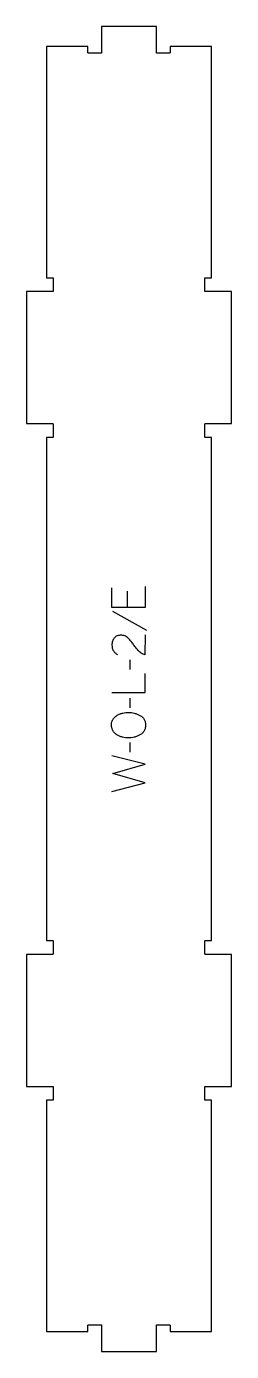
# Model space of a CAD drawing. Extents: x 0 to 186, y 0 to 1200.
import ezdxf

# ---------------------------------------------------------------- set-up
doc = ezdxf.new("R2010")
doc.units = 0
doc.layers.add('1_ANYTOOL_1MMDEEP_LABELS_S', color=2, linetype='CONTINUOUS')
doc.layers.add('4_ANYTOOL_CUTTHROUGH_OUTSI', color=5, linetype='CONTINUOUS')

msp = doc.modelspace()

# ---------------------------------------------------------------- linework, layer by layer
at = {"layer": '1_ANYTOOL_1MMDEEP_LABELS_S'}
for p, q in [((91.228571, 688.185714), (91.228571, 673.528571)), ((77.771429, 670.1), (108.542857, 652.914286)), ((93.414286, 626.3), (93.5, 617.514286)), ((93.414286, 591.414286), (93.5, 582.628571)), ((93.414286, 551.385714), (93.5, 542.6))]:
    msp.add_line(p, q, dxfattribs=at)
for points in [[(107.3, 692.471429), (107.3, 673.528571), (77.3, 673.528571), (77.3, 691.357143)], [(77.3, 596.557143), (107.3, 596.557143), (107.3, 613.657143)], [(77.3, 507.028571), (107.3, 514.742857), (78.2, 523.185714), (107.3, 531.671429), (77.3, 539.171429)]]:
    msp.add_lwpolyline(points, dxfattribs=at)
msp.add_lwpolyline([(107.257143, 648.885714), (107.214286, 630.585714, -0.034491), (105.466954, 631.248492, -0.037732), (103.833929, 632.155357, -0.037744), (102.359292, 633.294652, -0.03482), (101.064286, 634.635714, -0.00859), (98.665703, 637.594939, -0.008791), (96.371429, 640.635714, 0.020588), (94.137986, 643.455003, 0.025206), (91.657143, 646.057143, 0.046908), (90.355901, 647.077738, 0.051091), (88.882143, 647.825, 0.050722), (87.233968, 648.273733, 0.041139), (85.528571, 648.414286, 0.039396), (83.720986, 648.271641, 0.058519), (81.982143, 647.782143, 0.060358), (80.575027, 646.991585, 0.061397), (79.4, 645.885714, 0.048006), (78.47804, 644.529757, 0.045901), (77.825, 643.025, 0.045216), (77.42244, 641.284939, 0.034258), (77.3, 639.5, 0.055622), (77.593987, 636.865429, 0.079896), (78.575, 634.421429, 0.080617), (80.2407, 632.452041, 0.060287), (82.4, 631.014286)], format="xyb", dxfattribs=at)
msp.add_lwpolyline([(76.957143, 567.457143, -0.064784), (77.305064, 570.131098, -0.088904), (78.435714, 572.557143, -0.05419), (80.127844, 574.479707, -0.051179), (82.185714, 576.007143, -0.041653), (84.614487, 577.189342, -0.036749), (87.2, 577.978571, -0.024892), (89.819263, 578.436351, -0.030823), (92.471429, 578.6, -0.034269), (95.043925, 578.42348, -0.031918), (97.571429, 577.908929, -0.031725), (100.180825, 577.020742, -0.026303), (102.671429, 575.835714, -0.058719), (104.833176, 574.311934, -0.077745), (106.496429, 572.273214, -0.077243), (107.475266, 569.786226, -0.055252), (107.771429, 567.114286, -0.054051), (107.47285, 564.360361, -0.077615), (106.475, 561.794643, -0.078558), (104.787927, 559.71957, -0.060481), (102.585714, 558.178571, -0.02629), (100.046495, 556.991911, -0.031299), (97.389286, 556.105357, -0.031469), (94.80247, 555.590319, -0.033416), (92.171429, 555.414286, -0.032847), (89.45448, 555.592964, -0.035049), (86.7875, 556.1375, -0.03503), (84.210461, 557.053474, -0.032231), (81.778571, 558.307143, -0.062518), (79.711477, 559.929032, -0.074052), (78.1625, 562.041071, -0.072322), (77.231609, 564.667925, -0.049083)], format="xyb", close=True, dxfattribs=at)
at = {"layer": '4_ANYTOOL_CUTTHROUGH_OUTSI'}
msp.add_lwpolyline([(167.5, 372), (167.5, 827.5), (161.75, 827.5, -0.414214), (161.5, 827.75), (161.5, 839.75, -0.414214), (161.75, 840), (185.5, 840), (185.5, 959.5), (161.75, 959.5, -0.414214), (161.5, 959.75), (161.5, 971.75, -0.414214), (161.75, 972), (167.5, 972), (167.5, 1181.5), (130, 1181.5), (130, 1175.75, -0.414214), (129.75, 1175.5), (117.75, 1175.5, -0.414214), (117.5, 1175.75), (117.5, 1199.5), (68, 1199.5), (68, 1175.75, -0.414214), (67.75, 1175.5), (55.75, 1175.5, -0.414214), (55.5, 1175.75), (55.5, 1181.5), (18, 1181.5), (18, 972), (23.75, 972, -0.414214), (24, 971.75), (24, 959.75, -0.414214), (23.75, 959.5), (0, 959.5), (0, 840), (23.75, 840, -0.414214), (24, 839.75), (24, 827.75, -0.414214), (23.75, 827.5), (18, 827.5), (18, 372), (23.75, 372, -0.414214), (24, 371.75), (24, 359.75, -0.414214), (23.75, 359.5), (0, 359.5), (0, 240), (23.75, 240, -0.414214), (24, 239.75), (24, 227.75, -0.414214), (23.75, 227.5), (18, 227.5), (18, 18), (55.5, 18), (55.5, 23.75, -0.414214), (55.75, 24), (67.75, 24, -0.414214), (68, 23.75), (68, 0), (117.5, 0), (117.5, 23.75, -0.414214), (117.75, 24), (129.75, 24, -0.414214), (130, 23.75), (130, 18), (167.5, 18), (167.5, 227.5), (161.75, 227.5, -0.414214), (161.5, 227.75), (161.5, 239.75, -0.414214), (161.75, 240), (185.5, 240), (185.5, 359.5), (161.75, 359.5, -0.414214), (161.5, 359.75), (161.5, 371.75, -0.414214), (161.75, 372)], format="xyb", close=True, dxfattribs=at)

doc.saveas('drawing.dxf')
